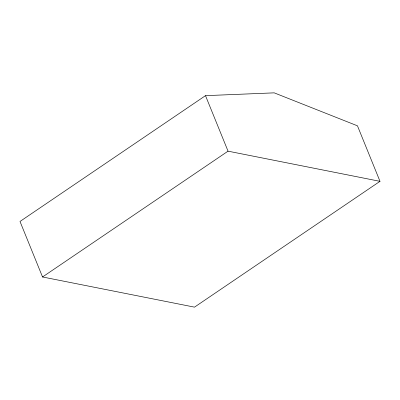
<?xml version="1.0" encoding="UTF-8"?>
<svg xmlns="http://www.w3.org/2000/svg" width="400" height="400" viewBox="0 0 400 400"><rect width="100%" height="100%" fill="white"/><g stroke="black" fill="none" stroke-linecap="round" stroke-linejoin="round"><path stroke-width="0.6" d="M205.5 95.65L20 221.465L42.54 276.98L194.5 307.145L380 181.335L357.46 125.82L274.22 92.855L205.5 95.65L228.045 151.165L380 181.335M42.54 276.98L228.045 151.165"/></g></svg>
